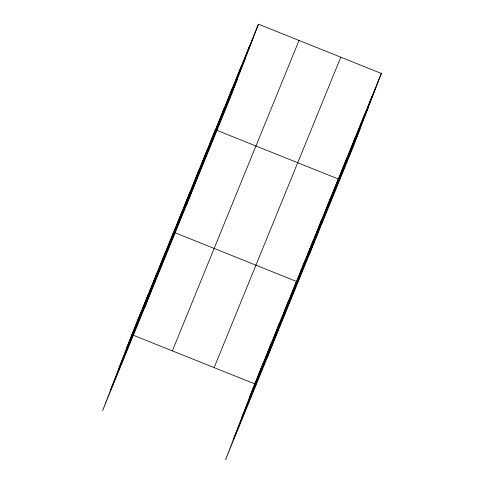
<?xml version="1.0" encoding="UTF-8"?>
<svg xmlns="http://www.w3.org/2000/svg" width="484" height="484" viewBox="0 0 484 484"><rect width="100%" height="100%" fill="white"/><g stroke="black" fill="none" stroke-linecap="round" stroke-linejoin="round"><path stroke-width="0.73" d="M258.45 24.2L131.799 334.625L102.656 410.553L229.301 100.134L258.45 24.2L381.344 73.447L352.201 149.375L225.55 459.8L254.699 383.866L381.344 73.447M134.74 328.255L140.16 314.134M143.101 307.763L148.521 293.649M151.456 287.278L156.876 273.157M159.817 266.793L165.238 252.672M144.45 308.114L173.599 232.181L296.492 281.428L267.343 357.361M176.533 225.816L181.954 211.696M184.894 205.325L190.315 191.21M193.255 184.84L198.67 170.719M201.61 164.348L207.031 150.234M186.243 205.676L215.392 129.742L338.286 178.989L309.137 254.923M218.58 122.754L224.001 108.634M227.196 101.646L232.616 87.525M235.805 80.538L241.226 66.417M244.42 59.429L249.841 45.308M257.633 377.502L263.054 363.381M265.994 357.01L271.415 342.896M274.355 336.525L279.77 322.404M282.71 316.034L288.131 301.919M299.427 275.063L304.847 260.943M307.788 254.572L313.209 240.451M316.149 234.087L321.57 219.966M324.504 213.595L329.925 199.475M341.48 172.001L346.895 157.881M350.089 150.893L355.51 136.772M358.704 129.785L364.119 115.664M367.314 108.676L372.734 94.555M126.385 348.74L253.029 38.321M118.55 369.141L245.2 58.715M110.485 390.158L237.136 79.733M172.358 350.876L299.009 40.45M214.14 367.616L340.79 57.197M249.278 397.987L375.929 87.568M241.443 418.388L368.094 107.962M233.379 439.399L360.029 128.98M131.799 334.625L254.699 383.866"/></g></svg>
